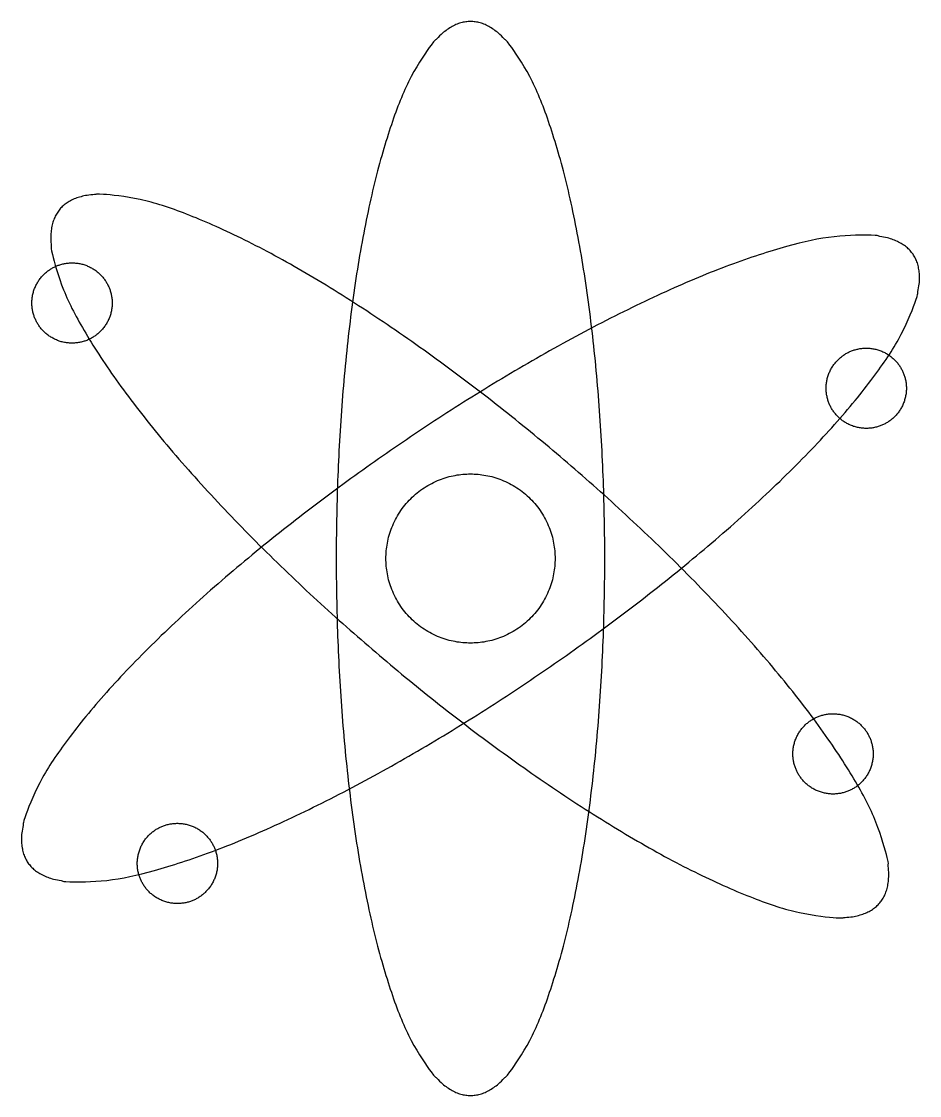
# Model space of a CAD drawing. Header units: inches. Extents: x -2.44 to 2.45, y -2.94 to 2.92.
import ezdxf

# ---------------------------------------------------------------- set-up
doc = ezdxf.new("R2010")
doc.units = ezdxf.units.IN
doc.header["$MEASUREMENT"] = 0
doc.layers.add('Default', color=18, linetype='Continuous', true_color=0x000000)

msp = doc.modelspace()

# ---------------------------------------------------------------- linework, layer by layer
at = {"layer": 'Default'}
for points, knots in [([(0.0026, 2.9174), (0.7342, 2.9174), (0.7342, -0.0088), (0.7342, -2.9351), (0.0026, -2.9351), (-0.729, -2.9351), (-0.729, -0.0088), (-0.729, 2.9174), (0.0026, 2.9174)], [0, 0, 0, 1.570796, 1.570796, 3.141593, 3.141593, 4.712389, 4.712389, 6.283185, 6.283185, 6.283185]), ([(-2.2352, 1.8948), (-1.7627, 2.4533), (0.4712, 0.5631), (2.7051, -1.3272), (2.2325, -1.8856), (1.76, -2.4441), (-0.4739, -0.5539), (-2.7078, 1.3363), (-2.2352, 1.8948)], [0, 0, 0, 1.570796, 1.570796, 3.141593, 3.141593, 4.712389, 4.712389, 6.283185, 6.283185, 6.283185]), ([(2.414, 1.649), (2.8284, 1.0461), (0.4171, -0.6117), (-1.9943, -2.2695), (-2.4088, -1.6667), (-2.8232, -1.0638), (-0.4119, 0.594), (1.9995, 2.2518), (2.414, 1.649)], [0, 0, 0, 1.570796, 1.570796, 3.141593, 3.141593, 4.712389, 4.712389, 6.283185, 6.283185, 6.283185]), ([(-2.0709, 1.1878), (-1.8753, 1.2856), (-1.9731, 1.4812), (-2.0709, 1.6768), (-2.2666, 1.579), (-2.4622, 1.4812), (-2.3644, 1.2856), (-2.2666, 1.09), (-2.0709, 1.1878)], [0, 0, 0, 0.1173973, 0.1173973, 0.2347946, 0.2347946, 0.352192, 0.352192, 0.4695893, 0.4695893, 0.4695893]), ([(2.257, 0.7232), (2.4526, 0.821), (2.3548, 1.0166), (2.257, 1.2122), (2.0614, 1.1144), (1.8658, 1.0166), (1.9636, 0.821), (2.0614, 0.6254), (2.257, 0.7232)], [0, 0, 0, 0.1173973, 0.1173973, 0.2347946, 0.2347946, 0.352192, 0.352192, 0.4695893, 0.4695893, 0.4695893]), ([(0.4634, -0.0088), (0.4634, 0.452), (0.0026, 0.452), (-0.4582, 0.452), (-0.4582, -0.0088), (-0.4582, -0.4697), (0.0026, -0.4697), (0.4634, -0.4697), (0.4634, -0.0088)], [0, 0, 0, 0.2473695, 0.2473695, 0.494739, 0.494739, 0.7421085, 0.7421085, 0.989478, 0.989478, 0.989478]), ([(2.0759, -1.2692), (2.2715, -1.1714), (2.1737, -0.9757), (2.0759, -0.7801), (1.8803, -0.8779), (1.6847, -0.9757), (1.7825, -1.1714), (1.8803, -1.367), (2.0759, -1.2692)], [0, 0, 0, 0.1173973, 0.1173973, 0.2347946, 0.2347946, 0.352192, 0.352192, 0.4695893, 0.4695893, 0.4695893]), ([(-1.4966, -1.8661), (-1.301, -1.7683), (-1.3988, -1.5727), (-1.4966, -1.3771), (-1.6922, -1.4749), (-1.8878, -1.5727), (-1.79, -1.7683), (-1.6922, -1.9639), (-1.4966, -1.8661)], [0, 0, 0, 0.1173973, 0.1173973, 0.2347946, 0.2347946, 0.352192, 0.352192, 0.4695893, 0.4695893, 0.4695893])]:
    msp.add_rational_spline(points, [1, 0.707106781187, 1, 0.707106781187, 1, 0.707106781187, 1, 0.707106781187, 1], degree=2, knots=knots, dxfattribs=at)

doc.saveas('drawing.dxf')
